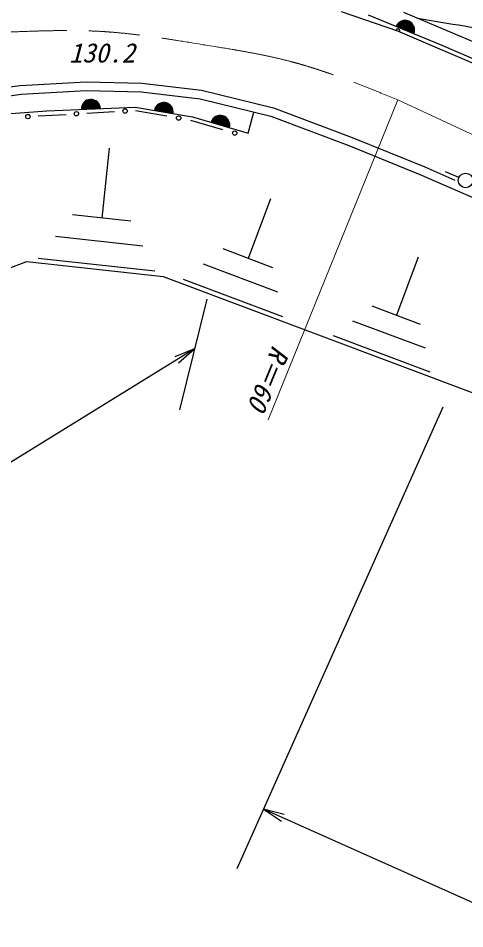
# Model space of a CAD drawing. Units: millimetres, scale not verified. Extents: x 40000 to 680000, y 20000 to 380000.
# Drawn here: x 115916 to 146434, y 255135 to 317316 of the extents above; entities that cross this region are included whole.
import ezdxf
from ezdxf.enums import TextEntityAlignment as Align

# ---------------------------------------------------------------- set-up
doc = ezdxf.new("R2010")
doc.units = ezdxf.units.MM
doc.header["$LTSCALE"] = 1000
doc.linetypes.add('CHAIN', pattern=[18.5, 12, -1.5, 3.5, -1.5])
for name, color, linetype, lineweight in [('M-BGD', 7, 'Continuous', 25), ('M-BMK', 2, 'CHAIN', 13), ('M-STR-HTXT', 7, 'Continuous', 13), ('M-STR-STR3', 7, 'Continuous', 25)]:
    doc.layers.add(name, color=color, linetype=linetype, lineweight=lineweight)
doc.styles.add('ＭＳ ゴシック', font='')
doc.styles.get('ＭＳ ゴシック').set_extended_font_data('MS Gothic')

# ---------------------------------------------------------------- blocks, each defined once
blk = doc.blocks.new('open_arrow')
at = {"color": 0, "linetype": 'Continuous', "lineweight": -2}
blk.add_lwpolyline([(7.5, 1.25), (0, 0), (7.5, -1.25)], dxfattribs=at)

msp = doc.modelspace()

# ---------------------------------------------------------------- linework, layer by layer
at = {"layer": 'M-BGD'}
for p, q in [((141855, 316437), (138000, 317741)), ((139833, 317558), (144869, 315471)), ((150302, 314310), (142279, 317703)), ((148233, 313688), (141855, 316437)), ((144869, 315471), (149995, 313249)), ((116060, 312719), (120553, 312978)), ((120553, 312978), (124368, 312891)), ((124368, 312891), (128452, 312413)), ((112533, 312245), (116060, 312719)), ((116118, 312121), (120564, 312377)), ((120564, 312377), (124326, 312292)), ((124326, 312292), (128345, 311822)), ((128452, 312413), (133354, 311199)), ((112612, 311651), (116118, 312121)), ((128345, 311822), (133175, 310625)), ((110583, 310454), (117869, 311002)), ((117869, 311002), (123902, 311237)), ((120608, 310831), (122505, 310940)), ((123902, 311237), (127818, 310581)), ((123928, 311021), (126076, 310640)), ((131629, 309468), (132025, 310910)), ((133354, 311199), (138738, 309174)), ((117289, 310642), (119186, 310750)), ((127687, 310354), (129887, 309713)), ((127818, 310581), (131629, 309468)), ((133175, 310625), (138519, 308615)), ((138738, 309174), (143712, 307159)), ((122142, 308439), (121622, 303669)), ((138519, 308615), (143479, 306606)), ((143479, 306606), (151772, 302972)), ((143712, 307159), (145749, 306266)), ((146032, 306429), (145112, 306819)), ((133152, 304989), (131632, 300919)), ((123612, 303449), (119632, 303879)), ((124432, 301749), (118462, 302399)), ((133322, 300279), (129932, 301559)), ((143252, 300989), (141762, 297029)), ((105720, 296715), (116516, 300700)), ((116516, 300700), (125828, 299680)), ((125252, 300049), (117292, 300919)), ((133662, 298609), (128572, 300519)), ((125828, 299680), (147049, 291711)), ((133992, 296929), (127212, 299479)), ((143412, 296409), (140112, 297649)), ((143742, 294779), (138792, 296639)), ((144072, 293149), (137472, 295629))]:
    msp.add_line(p, q, dxfattribs=at)
for centre, radius in [((119897, 310791), 150), ((123216, 310980), 150), ((116578, 310601), 150), ((126881, 310497), 150), ((130712, 309473), 150), ((146489, 306237), 500)]:
    msp.add_circle(centre, radius, dxfattribs=at)
for centre, radius, start, end in [((142351, 316515), 650, 337.49018, 157.49018), ((141855, 316437), 150, 336.67859, 161.31265), ((142351, 316515), 600, 337.49018, 157.49018), ((142351, 316515), 550, 337.49018, 157.49018), ((142351, 316515), 500, 337.49018, 157.49018), ((142351, 316515), 450, 337.49018, 157.49018), ((142351, 316515), 400, 337.49018, 157.49018), ((142351, 316515), 350, 337.49018, 157.49018), ((142351, 316515), 300, 337.49018, 157.49018), ((142351, 316515), 250, 337.49018, 157.49018), ((142351, 316515), 200, 337.49018, 157.49018), ((142351, 316515), 150, 337.49018, 157.49018), ((142351, 316515), 100, 337.49018, 157.49018), ((142351, 316515), 50, 337.49018, 157.49018), ((120885, 311120), 650, 2.23117, 182.23117), ((120885, 311120), 600, 2.23117, 182.23117), ((120885, 311120), 550, 2.23117, 182.23117), ((120885, 311120), 500, 2.23117, 182.23117), ((120885, 311120), 450, 2.23117, 182.23117), ((125860, 310909), 650, 350.49634, 170.49634), ((120885, 311120), 400, 2.23117, 182.23117), ((120885, 311120), 350, 2.23117, 182.23117), ((120885, 311120), 300, 2.23117, 182.23117), ((120885, 311120), 250, 2.23117, 182.23117), ((120885, 311120), 200, 2.23117, 182.23117), ((120885, 311120), 150, 2.23117, 182.23117), ((120885, 311120), 100, 2.23117, 182.23117), ((120885, 311120), 50, 2.23117, 182.23117), ((125860, 310909), 600, 350.49634, 170.49634), ((125860, 310909), 550, 350.49634, 170.49634), ((125860, 310909), 500, 350.49634, 170.49634), ((125860, 310909), 450, 350.49634, 170.49634), ((125860, 310909), 400, 350.49634, 170.49634), ((125860, 310909), 350, 350.49634, 170.49634), ((125860, 310909), 300, 350.49634, 170.49634), ((125860, 310909), 250, 350.49634, 170.49634), ((125860, 310909), 200, 350.49634, 170.49634), ((125860, 310909), 150, 350.49634, 170.49634), ((125860, 310909), 100, 350.49634, 170.49634), ((125860, 310909), 50, 350.49634, 170.49634), ((129724, 310025), 650, 343.71508, 163.71508), ((129724, 310025), 600, 343.71508, 163.71508), ((129724, 310025), 550, 343.71508, 163.71508), ((129724, 310025), 500, 343.71508, 163.71508), ((129724, 310025), 450, 343.71508, 163.71508), ((129724, 310025), 400, 343.71508, 163.71508), ((129724, 310025), 350, 343.71508, 163.71508), ((129724, 310025), 300, 343.71508, 163.71508), ((129724, 310025), 250, 343.71508, 163.71508), ((129724, 310025), 200, 343.71508, 163.71508), ((129724, 310025), 150, 343.71508, 163.71508), ((129724, 310025), 100, 343.71508, 163.71508), ((129724, 310025), 50, 343.71508, 163.71508)]:
    msp.add_arc(centre, radius, start, end, dxfattribs=at)
for points, knots in [([(90324, 314097), (91080, 315058), (91837, 316019), (92525, 317026), (93407, 318314), (94176, 319677), (94971, 321028), (95557, 322023), (96157, 323010), (96862, 323919), (97477, 324712), (98172, 325445), (98900, 326142), (99674, 326884), (100485, 327584), (101346, 328218), (102074, 328754), (102839, 329242), (103644, 329663), (104354, 330035), (105095, 330354), (105867, 330553), (106649, 330753), (107462, 330829), (108276, 330849), (109562, 330880), (110850, 330771), (112093, 330478), (113401, 330171), (114659, 329661), (115873, 329070), (116953, 328545), (117996, 327958), (118987, 327291), (119918, 326664), (120802, 325968), (121729, 325327), (122928, 324498), (124200, 323761), (125546, 323215), (126667, 322760), (127839, 322438), (128993, 322066), (130312, 321640), (131606, 321149), (132901, 320657)], [0, 0, 0, 0, 1, 1, 1, 2, 2, 2, 3, 3, 3, 4, 4, 4, 5, 5, 5, 6, 6, 6, 7, 7, 7, 8, 8, 8, 9, 9, 9, 10, 10, 10, 11, 11, 11, 12, 12, 12, 13, 13, 13, 14, 14, 14, 15, 15, 15, 15]), ([(124443, 325367), (124540, 325311), (124637, 325256), (124735, 325200), (124832, 325145), (124930, 325090), (125028, 325036), (125126, 324982), (125225, 324929), (125323, 324876), (125915, 324558), (126514, 324248), (127129, 323981), (128238, 323500), (129403, 323155), (130551, 322768), (132133, 322235), (133685, 321622), (135273, 321122), (136742, 320660), (138241, 320295), (139735, 319909), (142027, 319318), (144307, 318678), (146623, 318220), (148033, 317940), (149456, 317728), (150868, 317440), (152008, 317207), (153141, 316925), (154290, 316790), (155464, 316652), (156656, 316667), (157843, 316617), (159204, 316559), (160557, 316416), (161915, 316357), (164150, 316260), (166395, 316393), (168629, 316574), (169931, 316678), (171230, 316799), (172528, 316920)], [0, 0, 0, 0, 1, 1, 1, 2, 2, 2, 3, 3, 3, 4, 4, 4, 5, 5, 5, 6, 6, 6, 7, 7, 7, 8, 8, 8, 9, 9, 9, 10, 10, 10, 11, 11, 11, 12, 12, 12, 13, 13, 13, 14, 14, 14, 14]), ([(143208, 317311), (144273, 317135), (145339, 316960), (146406, 316790), (148135, 316514), (149866, 316252), (151605, 316054), (153376, 315852), (155155, 315717), (156933, 315577), (158767, 315433), (160600, 315285), (162434, 315144), (164267, 315003), (166101, 314869), (167936, 314841), (170000, 314809), (172065, 314912), (174131, 315014)], [0, 0, 0, 0, 1, 1, 1, 2, 2, 2, 3, 3, 3, 4, 4, 4, 5, 5, 5, 6, 6, 6, 6])]:
    msp.add_open_spline(points, degree=3, knots=knots, dxfattribs=at)
at = {"layer": 'M-BMK'}
msp.add_line((141868, 311737), (167853, 299649), dxfattribs=at)
msp.add_open_spline([(90142, 308664), (91818, 309567), (93493, 310469), (95220, 311260), (96662, 311920), (98139, 312502), (99631, 313048), (101046, 313566), (102473, 314051), (103922, 314455), (105267, 314829), (106632, 315133), (107999, 315432), (109170, 315689), (110343, 315942), (111527, 316100), (112884, 316280), (114256, 316335), (115628, 316386), (117634, 316461), (119641, 316528), (121636, 316410), (123992, 316270), (126331, 315871), (128672, 315492), (130564, 315185), (132459, 314891), (134305, 314419), (136889, 313758), (139379, 312747), (141868, 311737)], degree=3, knots=[0, 0, 0, 0, 1, 1, 1, 2, 2, 2, 3, 3, 3, 4, 4, 4, 5, 5, 5, 6, 6, 6, 7, 7, 7, 8, 8, 8, 9, 9, 9, 10, 10, 10, 10], dxfattribs=at)
at = {"layer": 'M-STR-HTXT'}
msp.add_line((141868, 311737), (132989, 289880), dxfattribs=at)
at = {"layer": 'M-STR-STR3'}
for p, q in [((128803, 298123), (126944, 290562)), ((127973, 294745), (92689, 273000)), ((144931, 290749), (130858, 259237)), ((209534, 228980), (132675, 263304))]:
    msp.add_line(p, q, dxfattribs=at)

# ---------------------------------------------------------------- block references
at = {"layer": 'M-STR-STR3', "xscale": 193, "yscale": 193}
for p, rotation in [((127973, 294745), 211.6), ((132675, 263304), 335.9)]:
    msp.add_blockref('open_arrow', p, dxfattribs=dict(at, rotation=rotation))

# ---------------------------------------------------------------- texts
at = {"layer": 'M-BGD', "style": 'ＭＳ ゴシック', "oblique": 15}
msp.add_text('130.2', height=1320, dxfattribs=at).set_placement((119396, 313895), align=Align.BOTTOM_LEFT)
at = {"layer": 'M-STR-HTXT', "style": 'ＭＳ ゴシック', "oblique": 15}
msp.add_text('R＝60', height=1320, rotation=247.449, dxfattribs=at).set_placement((132949, 295209), align=Align.BOTTOM_LEFT)

doc.saveas('drawing.dxf')
